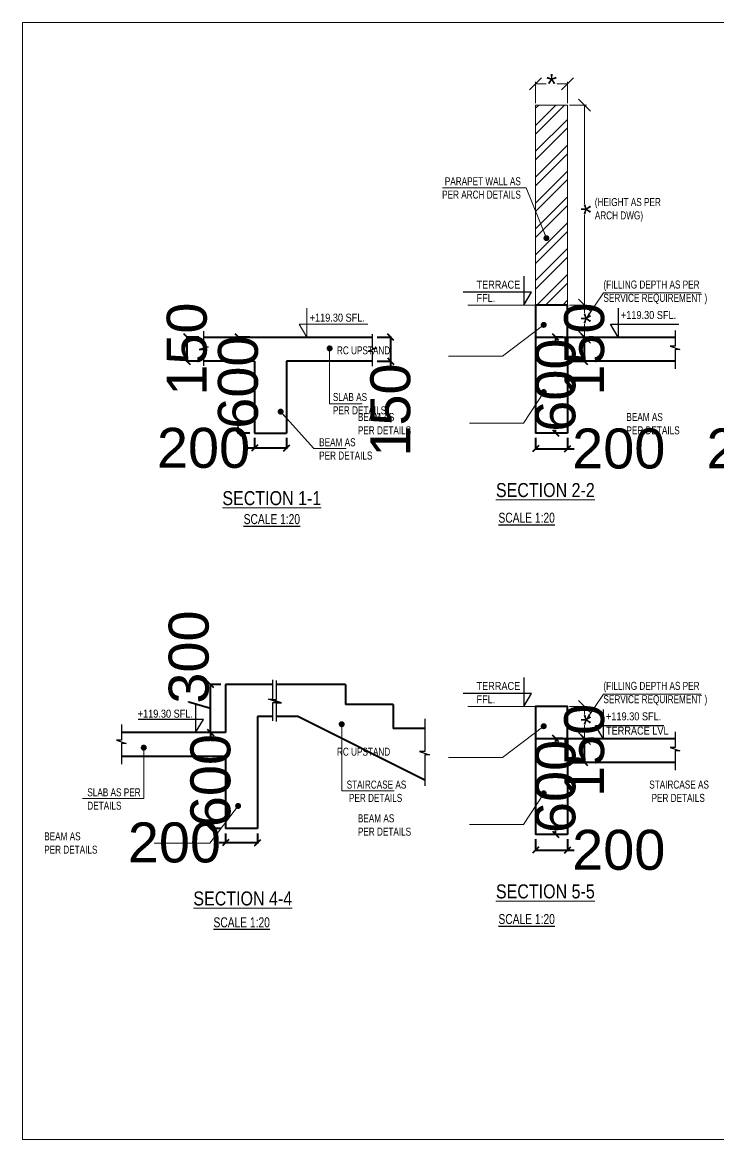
# Model space of a CAD drawing. Header units: millimetres. Extents: x 985 to 38342, y 12 to 70744.
# Drawn here: x 16387 to 20735, y 5997 to 12983 of the extents above; entities that cross this region are included whole.
import ezdxf

# ---------------------------------------------------------------- set-up
doc = ezdxf.new("R2010")
doc.units = ezdxf.units.MM
for name, color, linetype, lineweight in [('A-ANNO-DIMS', 8, 'Continuous', 15), ('Block', 41, 'Continuous', 13), ('S - BEAM', 7, 'Continuous', 13), ('S - COL', 5, 'Continuous', 40), ('S - DIM', 253, 'Continuous', 13), ('S - SEC CUT', 5, 'Continuous', 13), ('S - SEC CUT TXT', 1, 'Continuous', 13), ('STR-Stair', 1, 'Continuous', 13)]:
    doc.layers.add(name, color=color, linetype=linetype, lineweight=lineweight)
for name, color, linetype in [('HAT', 8, 'Continuous'), ('S - HATCH', 8, 'Continuous'), ('S - TXT-1', 6, 'Continuous'), ('TEMP', 8, 'Continuous'), ('TEXT', 7, 'Continuous')]:
    doc.layers.add(name, color=color, linetype=linetype)
doc.styles.add('SD', font='ARIALNB.TTF')
doc.styles.add('SED', font='ARIALN.TTF', dxfattribs={"height": 50})
doc.styles.add('SOBHA', font='arial.ttf')
doc.styles.add('sobha.sed', font='swisscl.ttf')
doc.dimstyles.new('S--20', dxfattribs={"dimscale": 20, "dimtxt": 12.5, "dimasz": 2, "dimexe": 0.25, "dimexo": 1.5, "dimgap": 0.1, "dimtad": 0, "dimdec": 0, "dimrnd": 0.0005, "dimzin": 0, "dimdsep": 46, "dimtxsty": 'SOBHA', "dimblk": 'OBLIQUE', "dimcen": 0.09, "dimclrd": 8, "dimclre": 8, "dimclrt": 4, "dimadec": 0, "dimazin": 0, "dimtfac": 1, "dimtdec": 0, "dimtofl": 0, "dimtmove": 0, "dimatfit": 3, "dimfxl": 0.18, "dimtolj": 1, "dimtzin": 0, "dimlwd": -1, "dimlwe": -1, "dimarcsym": 0})
doc.dimstyles.new('S-25', dxfattribs={"dimscale": 25, "dimtxt": 2.5, "dimasz": 1.5, "dimexe": 0.25, "dimexo": 0.5, "dimgap": 0.1, "dimtad": 0, "dimdec": 0, "dimrnd": 0.0005, "dimzin": 0, "dimdsep": 46, "dimtxsty": 'SOBHA', "dimblk": 'OBLIQUE', "dimcen": 0.09, "dimclrd": 8, "dimclre": 8, "dimclrt": 6, "dimadec": 0, "dimazin": 0, "dimtfac": 1, "dimtdec": 0, "dimtofl": 0, "dimtmove": 0, "dimatfit": 3, "dimfxl": 0.18, "dimtolj": 1, "dimtzin": 0, "dimlwd": -1, "dimlwe": -1, "dimarcsym": 0})
doc.dimstyles.new('S-50', dxfattribs={"dimscale": 50, "dimtxt": 2.5, "dimasz": 1.5, "dimexe": 0.25, "dimexo": 0.25, "dimgap": 0.1, "dimtad": 0, "dimdec": 0, "dimrnd": 0.0005, "dimzin": 0, "dimdsep": 46, "dimtxsty": 'SOBHA', "dimblk": 'OBLIQUE', "dimcen": 0.09, "dimclrd": 8, "dimclre": 8, "dimclrt": 6, "dimadec": 5, "dimazin": 0, "dimtfac": 1, "dimtdec": 0, "dimtofl": 0, "dimtmove": 0, "dimatfit": 3, "dimfxl": 0.18, "dimtolj": 1, "dimtzin": 0, "dimlwd": -1, "dimlwe": -1, "dimarcsym": 0})

# ---------------------------------------------------------------- blocks, each defined once
blk = doc.blocks.new('_Oblique')
at = {"color": 0, "linetype": 'ByBlock', "lineweight": -2}
blk.add_line((-0.5, -0.5), (0.5, 0.5), dxfattribs=at)
blk = doc.blocks.new('*D253')
at = {"layer": 'Defpoints', "color": 0, "transparency": 16777216}
for p in [(19597.1, 10414.9), (19797.1, 10414.9), (19797.1, 10317.1)]:
    blk.add_point(p, dxfattribs=at)
at = {"layer": 'S - COL', "color": 8, "transparency": 16777216}
for p, q in [((19597.1, 10384.9), (19597.1, 10312.1)), ((19797.1, 10384.9), (19797.1, 10312.1)), ((19597.1, 10317.1), (19797.1, 10317.1)), ((19797.1, 10317.1), (19837.1, 10317.1))]:
    blk.add_line(p, q, dxfattribs=at)
at = {"layer": 'S - COL', "color": 8, "transparency": 16777216, "xscale": 40, "yscale": 40, "zscale": 40, "rotation": 180}
blk.add_blockref('_Oblique', (19597.1, 10317.1), dxfattribs=at)
at = {"layer": 'S - COL', "color": 8, "transparency": 16777216, "xscale": 40, "yscale": 40, "zscale": 40}
blk.add_blockref('_Oblique', (19797.1, 10317.1), dxfattribs=at)
at = {"layer": 'S - COL', "color": 4, "transparency": 16777216, "insert": (20117, 10317.1), "char_height": 250, "attachment_point": 5, "style": 'SOBHA'}
blk.add_mtext('\\A1;200', dxfattribs=at)
blk = doc.blocks.new('*D254')
at = {"layer": 'Defpoints', "color": 0, "transparency": 16777216}
for p in [(19797.1, 11014.9), (19722.3, 10414.9), (19797.1, 10414.9)]:
    blk.add_point(p, dxfattribs=at)
at = {"layer": 'S - COL', "color": 8, "transparency": 16777216}
for p, q in [((19767.1, 11014.9), (19717.3, 11014.9)), ((19722.3, 11014.9), (19722.3, 10993.4)), ((19767.1, 10414.9), (19717.3, 10414.9)), ((19722.3, 10414.9), (19722.3, 10436.5))]:
    blk.add_line(p, q, dxfattribs=at)
at = {"layer": 'S - COL', "color": 8, "transparency": 16777216, "xscale": 40, "yscale": 40, "zscale": 40}
for p, rotation in [((19722.3, 11014.9), 90), ((19722.3, 10414.9), 270)]:
    blk.add_blockref('_Oblique', p, dxfattribs=dict(at, rotation=rotation))
at = {"layer": 'S - COL', "color": 4, "transparency": 16777216, "insert": (19722.3, 10714.9), "char_height": 250, "attachment_point": 5, "rotation": 90, "style": 'SOBHA'}
blk.add_mtext('\\A1;600', dxfattribs=at)
blk = doc.blocks.new('*D255')
at = {"layer": 'Defpoints', "color": 0, "transparency": 16777216}
for p in [(19790.8, 11014.9, 1.5), (19902.3, 11014.9), (19790.8, 10864.9, 1.5)]:
    blk.add_point(p, dxfattribs=at)
at = {"layer": 'S - COL', "color": 8, "transparency": 16777216}
for p, q in [((19820.8, 11014.9), (19907.3, 11014.9)), ((19902.3, 10864.9), (19902.3, 11014.9)), ((19820.8, 10864.9), (19907.3, 10864.9))]:
    blk.add_line(p, q, dxfattribs=at)
at = {"layer": 'S - COL', "color": 8, "transparency": 16777216, "xscale": 40, "yscale": 40, "zscale": 40}
for p, rotation in [((19902.3, 11014.9), 90), ((19902.3, 10864.9), 270)]:
    blk.add_blockref('_Oblique', p, dxfattribs=dict(at, rotation=rotation))
at = {"layer": 'S - COL', "color": 4, "transparency": 16777216, "insert": (19902.3, 10939.9), "char_height": 250, "attachment_point": 5, "rotation": 90, "style": 'SOBHA'}
blk.add_mtext('\\A1;150', dxfattribs=at)
blk = doc.blocks.new('*D347')
at = {"layer": 'Defpoints', "color": 0, "linetype": 'ByBlock', "transparency": 16777216}
for p in [(19797.1, 12465.3, 0.4), (19902.3, 12465.3), (19797.1, 11214.9, 0.4)]:
    blk.add_point(p, dxfattribs=at)
at = {"layer": 'S - BEAM', "color": 8, "transparency": 16777216}
for p, q in [((19809.6, 12465.3), (19914.8, 12465.3)), ((19902.3, 12465.3), (19902.3, 11848.3)), ((19902.3, 11214.9), (19902.3, 11781.9)), ((19809.6, 11214.9), (19914.8, 11214.9))]:
    blk.add_line(p, q, dxfattribs=at)
at = {"layer": 'S - BEAM', "color": 8, "linetype": 'ByBlock', "transparency": 16777216, "xscale": 75, "yscale": 75, "zscale": 75}
for p, rotation in [((19902.3, 12465.3), 90), ((19902.3, 11214.9), 270)]:
    blk.add_blockref('_Oblique', p, dxfattribs=dict(at, rotation=rotation))
at = {"layer": 'S - BEAM', "color": 6, "linetype": 'ByBlock', "transparency": 16777216, "insert": (19942.3, 11815.1), "char_height": 125, "attachment_point": 5, "rotation": 90, "style": 'SOBHA'}
blk.add_mtext('\\A1;*', dxfattribs=at)
blk = doc.blocks.new('*D256')
at = {"layer": 'Defpoints', "color": 0, "linetype": 'ByBlock', "transparency": 16777216}
for p in [(19797.1, 11214.9, 0.4), (19797.1, 11014.9, 0.4), (19902.3, 11014.9)]:
    blk.add_point(p, dxfattribs=at)
at = {"layer": 'S - BEAM', "color": 8, "transparency": 16777216}
for p, q in [((19809.6, 11214.9), (19914.8, 11214.9)), ((19902.3, 11214.9), (19902.3, 11164.9)), ((19902.3, 11014.9), (19902.3, 11098.5)), ((19809.6, 11014.9), (19914.8, 11014.9))]:
    blk.add_line(p, q, dxfattribs=at)
at = {"layer": 'S - BEAM', "color": 8, "linetype": 'ByBlock', "transparency": 16777216, "xscale": 75, "yscale": 75, "zscale": 75}
for p, rotation in [((19902.3, 11214.9), 90), ((19902.3, 11014.9), 270)]:
    blk.add_blockref('_Oblique', p, dxfattribs=dict(at, rotation=rotation))
at = {"layer": 'S - BEAM', "color": 6, "linetype": 'ByBlock', "transparency": 16777216, "insert": (19942.3, 11131.7), "char_height": 125, "attachment_point": 5, "rotation": 90, "style": 'SOBHA'}
blk.add_mtext('\\A1;*', dxfattribs=at)
blk = doc.blocks.new('*D257')
at = {"layer": 'Defpoints', "color": 0, "transparency": 16777216}
for p in [(21276.5, 10414.9), (21476.5, 10414.9), (21276.5, 10317.1)]:
    blk.add_point(p, dxfattribs=at)
at = {"layer": 'S - COL', "color": 8, "transparency": 16777216}
for p, q in [((21276.5, 10384.9), (21276.5, 10312.1)), ((21476.5, 10384.9), (21476.5, 10312.1)), ((21276.5, 10317.1), (21236.5, 10317.1)), ((21476.5, 10317.1), (21276.5, 10317.1))]:
    blk.add_line(p, q, dxfattribs=at)
at = {"layer": 'S - COL', "color": 8, "transparency": 16777216, "xscale": 40, "yscale": 40, "zscale": 40, "rotation": 180}
blk.add_blockref('_Oblique', (21276.5, 10317.1), dxfattribs=at)
at = {"layer": 'S - COL', "color": 8, "transparency": 16777216, "xscale": 40, "yscale": 40, "zscale": 40}
blk.add_blockref('_Oblique', (21476.5, 10317.1), dxfattribs=at)
at = {"layer": 'S - COL', "color": 4, "transparency": 16777216, "insert": (20956.6, 10317.1), "char_height": 250, "attachment_point": 5, "style": 'SOBHA'}
blk.add_mtext('\\A1;200', dxfattribs=at)
blk = doc.blocks.new('*D349')
at = {"layer": 'A-ANNO-DIMS', "color": 8, "transparency": 16777216}
for p, q in [((19597.1, 12477.8), (19597.1, 12610.5)), ((19597.1, 12598), (19663.9, 12598)), ((19797.1, 12598), (19730.3, 12598)), ((19797.1, 12477.8), (19797.1, 12610.5))]:
    blk.add_line(p, q, dxfattribs=at)
at = {"layer": 'Defpoints', "color": 0, "linetype": 'ByBlock', "transparency": 16777216}
for p in [(19797.1, 12598), (19597.1, 12465.3, 0.6), (19797.1, 12465.3, 0.6)]:
    blk.add_point(p, dxfattribs=at)
at = {"layer": 'A-ANNO-DIMS', "color": 8, "linetype": 'ByBlock', "transparency": 16777216, "xscale": 75, "yscale": 75, "zscale": 75, "rotation": 180}
blk.add_blockref('_Oblique', (19597.1, 12598), dxfattribs=at)
at = {"layer": 'A-ANNO-DIMS', "color": 8, "linetype": 'ByBlock', "transparency": 16777216, "xscale": 75, "yscale": 75, "zscale": 75}
blk.add_blockref('_Oblique', (19797.1, 12598), dxfattribs=at)
at = {"layer": 'A-ANNO-DIMS', "color": 6, "linetype": 'ByBlock', "transparency": 16777216, "insert": (19697.1, 12598), "char_height": 125, "attachment_point": 5, "style": 'SOBHA'}
blk.add_mtext('\\A1;*', dxfattribs=at)
blk = doc.blocks.new('*D203')
at = {"layer": 'Defpoints', "color": 0, "transparency": 16777216}
for p in [(17737.1, 11014.9), (17839.9, 11014.9), (17839.9, 10414.9)]:
    blk.add_point(p, dxfattribs=at)
at = {"layer": 'S - COL', "color": 8, "transparency": 16777216}
for p, q in [((17809.9, 11014.9), (17732.1, 11014.9)), ((17737.1, 11014.9), (17737.1, 11012.2)), ((17809.9, 10414.9), (17732.1, 10414.9)), ((17737.1, 10414.9), (17737.1, 10455.3))]:
    blk.add_line(p, q, dxfattribs=at)
at = {"layer": 'S - COL', "color": 8, "transparency": 16777216, "xscale": 40, "yscale": 40, "zscale": 40}
for p, rotation in [((17737.1, 11014.9), 90), ((17737.1, 10414.9), 270)]:
    blk.add_blockref('_Oblique', p, dxfattribs=dict(at, rotation=rotation))
at = {"layer": 'S - COL', "color": 4, "transparency": 16777216, "insert": (17737.1, 10733.7), "char_height": 250, "attachment_point": 5, "rotation": 90, "style": 'SOBHA'}
blk.add_mtext('\\A1;600', dxfattribs=at)
blk = doc.blocks.new('*D204')
at = {"layer": 'Defpoints', "color": 0, "transparency": 16777216}
for p in [(17839.9, 10414.9), (18039.9, 10414.9), (17839.9, 10321.2)]:
    blk.add_point(p, dxfattribs=at)
at = {"layer": 'S - COL', "color": 8, "transparency": 16777216}
for p, q in [((17839.9, 10384.9), (17839.9, 10316.2)), ((18039.9, 10384.9), (18039.9, 10316.2)), ((17839.9, 10321.2), (17799.9, 10321.2)), ((18039.9, 10321.2), (17839.9, 10321.2))]:
    blk.add_line(p, q, dxfattribs=at)
at = {"layer": 'S - COL', "color": 8, "transparency": 16777216, "xscale": 40, "yscale": 40, "zscale": 40, "rotation": 180}
blk.add_blockref('_Oblique', (17839.9, 10321.2), dxfattribs=at)
at = {"layer": 'S - COL', "color": 8, "transparency": 16777216, "xscale": 40, "yscale": 40, "zscale": 40}
blk.add_blockref('_Oblique', (18039.9, 10321.2), dxfattribs=at)
at = {"layer": 'S - COL', "color": 4, "transparency": 16777216, "insert": (17520.1, 10321.2), "char_height": 250, "attachment_point": 5, "style": 'SOBHA'}
blk.add_mtext('\\A1;200', dxfattribs=at)
blk = doc.blocks.new('*D205')
at = {"layer": 'Defpoints', "color": 0, "transparency": 16777216}
for p in [(18575.6, 11014.9), (18575.6, 10864.9), (18689.9, 10864.9)]:
    blk.add_point(p, dxfattribs=at)
at = {"layer": 'S - COL', "color": 8, "transparency": 16777216}
for p, q in [((18605.6, 11014.9), (18694.9, 11014.9)), ((18689.9, 11014.9), (18689.9, 10864.9)), ((18605.6, 10864.9), (18694.9, 10864.9)), ((18689.9, 10864.9), (18689.9, 10824.9))]:
    blk.add_line(p, q, dxfattribs=at)
at = {"layer": 'S - COL', "color": 8, "transparency": 16777216, "xscale": 40, "yscale": 40, "zscale": 40}
for p, rotation in [((18689.9, 11014.9), 90), ((18689.9, 10864.9), 270)]:
    blk.add_blockref('_Oblique', p, dxfattribs=dict(at, rotation=rotation))
at = {"layer": 'S - COL', "color": 4, "transparency": 16777216, "insert": (18689.9, 10558.9), "char_height": 250, "attachment_point": 5, "rotation": 90, "style": 'SOBHA'}
blk.add_mtext('\\A1;150', dxfattribs=at)
blk = doc.blocks.new('*D206')
at = {"layer": 'Defpoints', "color": 0, "transparency": 16777216}
for p in [(17416.8, 11014.9), (17519.9, 11014.9, 0.4), (17519.9, 10864.9, 0.4)]:
    blk.add_point(p, dxfattribs=at)
at = {"layer": 'S - COL', "color": 8, "transparency": 16777216}
for p, q in [((17489.9, 11014.9), (17411.8, 11014.9)), ((17416.8, 10864.9), (17416.8, 11014.9)), ((17489.9, 10864.9), (17411.8, 10864.9))]:
    blk.add_line(p, q, dxfattribs=at)
at = {"layer": 'S - COL', "color": 8, "transparency": 16777216, "xscale": 40, "yscale": 40, "zscale": 40}
for p, rotation in [((17416.8, 11014.9), 90), ((17416.8, 10864.9), 270)]:
    blk.add_blockref('_Oblique', p, dxfattribs=dict(at, rotation=rotation))
at = {"layer": 'S - COL', "color": 4, "transparency": 16777216, "insert": (17416.8, 10939.9), "char_height": 250, "attachment_point": 5, "rotation": 90, "style": 'SOBHA'}
blk.add_mtext('\\A1;150', dxfattribs=at)
blk = doc.blocks.new('*D207')
at = {"layer": 'Defpoints', "color": 0, "transparency": 16777216}
for p in [(17658.1, 7942.5), (17858.1, 7942.5), (17658.1, 7854)]:
    blk.add_point(p, dxfattribs=at)
at = {"layer": 'S - COL', "color": 8, "transparency": 16777216}
for p, q in [((17658.1, 7912.5), (17658.1, 7849)), ((17858.1, 7912.5), (17858.1, 7849)), ((17658.1, 7854), (17618.1, 7854)), ((17858.1, 7854), (17658.1, 7854))]:
    blk.add_line(p, q, dxfattribs=at)
at = {"layer": 'S - COL', "color": 8, "transparency": 16777216, "xscale": 40, "yscale": 40, "zscale": 40, "rotation": 180}
blk.add_blockref('_Oblique', (17658.1, 7854), dxfattribs=at)
at = {"layer": 'S - COL', "color": 8, "transparency": 16777216, "xscale": 40, "yscale": 40, "zscale": 40}
blk.add_blockref('_Oblique', (17858.1, 7854), dxfattribs=at)
at = {"layer": 'S - COL', "color": 4, "transparency": 16777216, "insert": (17338.2, 7854), "char_height": 250, "attachment_point": 5, "style": 'SOBHA'}
blk.add_mtext('\\A1;200', dxfattribs=at)
blk = doc.blocks.new('*D283')
at = {"layer": 'Defpoints', "color": 0, "transparency": 16777216}
for p in [(17564.6, 8542.5), (17658.1, 8542.5, 0.4), (17658.1, 7942.5, 0.4)]:
    blk.add_point(p, dxfattribs=at)
at = {"layer": 'S - COL', "color": 8, "transparency": 16777216}
for p, q in [((17628.1, 8542.5), (17559.6, 8542.5)), ((17564.6, 8542.5), (17564.6, 8520.9)), ((17564.6, 7942.5), (17564.6, 7964)), ((17628.1, 7942.5), (17559.6, 7942.5))]:
    blk.add_line(p, q, dxfattribs=at)
at = {"layer": 'S - COL', "color": 8, "transparency": 16777216, "xscale": 40, "yscale": 40, "zscale": 40}
for p, rotation in [((17564.6, 8542.5), 90), ((17564.6, 7942.5), 270)]:
    blk.add_blockref('_Oblique', p, dxfattribs=dict(at, rotation=rotation))
at = {"layer": 'S - COL', "color": 4, "transparency": 16777216, "insert": (17564.6, 8242.5), "char_height": 250, "attachment_point": 5, "rotation": 90, "style": 'SOBHA'}
blk.add_mtext('\\A1;600', dxfattribs=at)
blk = doc.blocks.new('*D284')
at = {"layer": 'Defpoints', "color": 0, "linetype": 'ByBlock', "transparency": 16777216}
for p in [(17564.6, 8842.5), (17658.1, 8842.5, 0.6), (17658.1, 8542.5, 0.6)]:
    blk.add_point(p, dxfattribs=at)
at = {"layer": 'S - COL', "color": 8, "transparency": 16777216}
for p, q in [((17628.1, 8842.5), (17559.6, 8842.5)), ((17564.6, 8542.5), (17564.6, 8842.5)), ((17428.8, 8733.2), (17428.8, 8737.2)), ((17564.6, 8692.5), (17428.8, 8733.2)), ((17628.1, 8542.5), (17559.6, 8542.5))]:
    blk.add_line(p, q, dxfattribs=at)
at = {"layer": 'S - COL', "color": 8, "linetype": 'ByBlock', "transparency": 16777216, "xscale": 40, "yscale": 40, "zscale": 40}
for p, rotation in [((17564.6, 8842.5), 90), ((17564.6, 8542.5), 270)]:
    blk.add_blockref('_Oblique', p, dxfattribs=dict(at, rotation=rotation))
at = {"layer": 'S - COL', "color": 4, "linetype": 'ByBlock', "transparency": 16777216, "insert": (17428.8, 9014.8), "char_height": 250, "attachment_point": 5, "rotation": 90, "style": 'SOBHA'}
blk.add_mtext('\\A1;300', dxfattribs=at)
blk = doc.blocks.new('*D208')
at = {"layer": 'Defpoints', "color": 0, "transparency": 16777216}
for p in [(19597.1, 7905.7), (19797.1, 7905.7), (19797.1, 7807.9)]:
    blk.add_point(p, dxfattribs=at)
at = {"layer": 'S - COL', "color": 8, "transparency": 16777216}
for p, q in [((19597.1, 7875.7), (19597.1, 7802.9)), ((19797.1, 7875.7), (19797.1, 7802.9)), ((19597.1, 7807.9), (19797.1, 7807.9)), ((19797.1, 7807.9), (19837.1, 7807.9))]:
    blk.add_line(p, q, dxfattribs=at)
at = {"layer": 'S - COL', "color": 8, "transparency": 16777216, "xscale": 40, "yscale": 40, "zscale": 40, "rotation": 180}
blk.add_blockref('_Oblique', (19597.1, 7807.9), dxfattribs=at)
at = {"layer": 'S - COL', "color": 8, "transparency": 16777216, "xscale": 40, "yscale": 40, "zscale": 40}
blk.add_blockref('_Oblique', (19797.1, 7807.9), dxfattribs=at)
at = {"layer": 'S - COL', "color": 4, "transparency": 16777216, "insert": (20117, 7807.9), "char_height": 250, "attachment_point": 5, "style": 'SOBHA'}
blk.add_mtext('\\A1;200', dxfattribs=at)
blk = doc.blocks.new('*D209')
at = {"layer": 'Defpoints', "color": 0, "transparency": 16777216}
for p in [(19797.1, 8505.7), (19722.3, 7905.7), (19797.1, 7905.7)]:
    blk.add_point(p, dxfattribs=at)
at = {"layer": 'S - COL', "color": 8, "transparency": 16777216}
for p, q in [((19767.1, 8505.7), (19717.3, 8505.7)), ((19722.3, 8505.7), (19722.3, 8484.1)), ((19767.1, 7905.7), (19717.3, 7905.7)), ((19722.3, 7905.7), (19722.3, 7927.2))]:
    blk.add_line(p, q, dxfattribs=at)
at = {"layer": 'S - COL', "color": 8, "transparency": 16777216, "xscale": 40, "yscale": 40, "zscale": 40}
for p, rotation in [((19722.3, 8505.7), 90), ((19722.3, 7905.7), 270)]:
    blk.add_blockref('_Oblique', p, dxfattribs=dict(at, rotation=rotation))
at = {"layer": 'S - COL', "color": 4, "transparency": 16777216, "insert": (19722.3, 8205.7), "char_height": 250, "attachment_point": 5, "rotation": 90, "style": 'SOBHA'}
blk.add_mtext('\\A1;600', dxfattribs=at)
blk = doc.blocks.new('*D210')
at = {"layer": 'Defpoints', "color": 0, "transparency": 16777216}
for p in [(19790.8, 8505.7, 1.5), (19902.3, 8505.7), (19790.8, 8355.7, 1.5)]:
    blk.add_point(p, dxfattribs=at)
at = {"layer": 'S - COL', "color": 8, "transparency": 16777216}
for p, q in [((19820.8, 8505.7), (19907.3, 8505.7)), ((19902.3, 8355.7), (19902.3, 8505.7)), ((19820.8, 8355.7), (19907.3, 8355.7))]:
    blk.add_line(p, q, dxfattribs=at)
at = {"layer": 'S - COL', "color": 8, "transparency": 16777216, "xscale": 40, "yscale": 40, "zscale": 40}
for p, rotation in [((19902.3, 8505.7), 90), ((19902.3, 8355.7), 270)]:
    blk.add_blockref('_Oblique', p, dxfattribs=dict(at, rotation=rotation))
at = {"layer": 'S - COL', "color": 4, "transparency": 16777216, "insert": (19902.3, 8430.7), "char_height": 250, "attachment_point": 5, "rotation": 90, "style": 'SOBHA'}
blk.add_mtext('\\A1;150', dxfattribs=at)
blk = doc.blocks.new('*D211')
at = {"layer": 'Defpoints', "color": 0, "linetype": 'ByBlock', "transparency": 16777216}
for p in [(19797.1, 8705.7, 0.4), (19797.1, 8505.7, 0.4), (19902.3, 8505.7)]:
    blk.add_point(p, dxfattribs=at)
at = {"layer": 'S - BEAM', "color": 8, "transparency": 16777216}
for p, q in [((19809.6, 8705.7), (19914.8, 8705.7)), ((19902.3, 8705.7), (19902.3, 8655.7)), ((19902.3, 8505.7), (19902.3, 8589.3)), ((19809.6, 8505.7), (19914.8, 8505.7))]:
    blk.add_line(p, q, dxfattribs=at)
at = {"layer": 'S - BEAM', "color": 8, "linetype": 'ByBlock', "transparency": 16777216, "xscale": 75, "yscale": 75, "zscale": 75}
for p, rotation in [((19902.3, 8705.7), 90), ((19902.3, 8505.7), 270)]:
    blk.add_blockref('_Oblique', p, dxfattribs=dict(at, rotation=rotation))
at = {"layer": 'S - BEAM', "color": 6, "linetype": 'ByBlock', "transparency": 16777216, "insert": (19942.3, 8622.5), "char_height": 125, "attachment_point": 5, "rotation": 90, "style": 'SOBHA'}
blk.add_mtext('\\A1;*', dxfattribs=at)

msp = doc.modelspace()

# ---------------------------------------------------------------- hatches: boundary and pattern name
at = {"layer": 'Block', "linetype": 'ByBlock'}
h = msp.add_hatch(dxfattribs=at)
h.set_pattern_fill('ANSI32', color=8, scale=12)
h.set_pattern_definition([(45, (-327947.73, 2231871.73), (-80.822305, 80.822305), []), (45, (-327893.85, 2231871.73), (-80.822305, 80.822305), [])])
h.paths.add_polyline_path([(19597.1, 12465.3), (19797.1, 12465.3), (19797.1, 11214.9), (19597.1, 11214.9)])

# ---------------------------------------------------------------- linework, layer by layer
at = {"layer": 'Block', "color": 1, "elevation": 0.6}
msp.add_lwpolyline([(19597.1, 11214.9), (19797.1, 11214.9), (19797.1, 12465.3), (19597.1, 12465.3)], close=True, dxfattribs=at)
at = {"layer": 'HAT'}
for p, q in [((20469.8, 11055.7, 0.2), (20469.8, 10958.1, 0.2)), ((20469.8, 10958.1, 0.2), (20437.9, 10958.1, 0.2)), ((20437.9, 10958.1, 0.2), (20498.5, 10937.4, 0.2)), ((20469.8, 10937.4, 0.2), (20469.9, 10816.9, 0.2)), ((20498.5, 10937.4, 0.2), (20469.8, 10937.4, 0.2)), ((17008, 8593.5, 0.6), (17008, 8495.9, 0.6)), ((18903.6, 8629.2, 0.6), (18903.6, 8424.6, 0.6)), ((20469.8, 8546.4, 0.4), (20469.8, 8448.8, 0.4)), ((17008, 8495.9, 0.6), (16976.1, 8495.9, 0.6)), ((16976.1, 8495.9, 0.6), (17036.7, 8475.2, 0.6)), ((17008, 8475.2, 0.6), (17008.1, 8344.3, 0.6)), ((17036.7, 8475.2, 0.6), (17008, 8475.2, 0.6)), ((18903.6, 8424.6, 0.6), (18871.7, 8424.6, 0.6)), ((18871.7, 8424.6, 0.6), (18932.3, 8403.9, 0.6)), ((18932.3, 8403.9, 0.6), (18903.6, 8403.9, 0.6)), ((18903.6, 8403.9, 0.6), (18903.6, 8210, 0.6)), ((20469.8, 8448.8, 0.4), (20437.9, 8448.8, 0.4)), ((20437.9, 8448.8, 0.4), (20498.5, 8428.1, 0.4)), ((20469.8, 8428.1, 0.4), (20469.9, 8307.7, 0.4)), ((20498.5, 8428.1, 0.4), (20469.8, 8428.1, 0.4))]:
    msp.add_line(p, q, dxfattribs=at)
at = {"layer": 'HAT', "elevation": 0.6}
for points in [[(17954.1, 8615.5), (17954.1, 8731.1), (17986, 8731.1), (17925.5, 8751.8), (17954.1, 8751.8), (17954.1, 8872)], [(17976.3, 8612.6), (17976.3, 8728.2), (18008.1, 8728.2), (17947.6, 8748.9), (17976.3, 8748.9), (17976.2, 8869.1)]]:
    msp.add_lwpolyline(points, dxfattribs=at)
at = {"layer": 'S - BEAM', "color": 8, "linetype": 'ByBlock'}
for points, elevation in [([(19597.1, 11214.9), (19172.3, 11214.9)], 0.6), ([(19597.1, 8705.7), (19172.3, 8705.7)], 0.8)]:
    msp.add_lwpolyline(points, dxfattribs=dict(at, elevation=elevation))
at = {"layer": 'S - COL', "linetype": 'ByBlock'}
for p, q in [((17519.9, 11014.9, 0.7), (18575.6, 11014.9, 0.7)), ((19597.1, 11014.9, 0.7), (20469.8, 11014.9, 0.2)), ((17839.9, 10414.9, 0.7), (18039.9, 10414.9, 0.7)), ((19797.1, 10414.9, 0.6), (19597.1, 10414.9, 0.6)), ((19597.1, 8505.7, 0.9), (20469.8, 8505.7, 0.4)), ((19797.1, 7905.7, 0.8), (19597.1, 7905.7, 0.8))]:
    msp.add_line(p, q, dxfattribs=at)
at = {"layer": 'S - COL'}
for p, q in [((19597.1, 11014.9, 0.6), (19597.1, 10414.9, 0.6)), ((17839.9, 10864.9, 0.7), (17519.9, 10864.9, 0.7)), ((17839.9, 10864.9, 0.7), (17839.9, 10414.9, 0.7)), ((18039.9, 10864.9, 0.7), (18039.9, 10414.9, 0.7)), ((18575.6, 10864.9, 0.7), (18039.9, 10864.9, 0.7)), ((20469.8, 10864.9, 0.2), (19797.1, 10864.9, 0.6)), ((19797.1, 10864.9, 0.6), (19797.1, 10414.9, 0.6)), ((17658.1, 8842.5, 0.6), (17658.1, 8542.5, 0.6)), ((17858.1, 8842.5, 0.6), (17658.1, 8842.5, 0.6)), ((17954.1, 8842.5, 0.6), (17858.1, 8842.5, 0.6)), ((18407.1, 8842.5, 0.6), (17976.2, 8842.5, 0.6)), ((18407.1, 8842.5, 0.6), (18407.1, 8717.5, 0.6)), ((18707.1, 8717.5, 0.6), (18407.1, 8717.5, 0.6)), ((18707.1, 8717.5, 0.6), (18707.1, 8567.5, 0.6)), ((17858.1, 8642.5, 0.6), (17858.1, 7942.5, 0.6)), ((17954.1, 8642.5, 0.6), (17858.1, 8642.5, 0.6)), ((18109.9, 8642.5, 0.6), (17976.3, 8642.5, 0.6)), ((18903.6, 8245.6, 0.6), (18109.9, 8642.5, 0.6)), ((17658.1, 8542.5, 0.6), (17008, 8542.5, 0.6)), ((18902.8, 8567.5, 0.6), (18707.1, 8567.5, 0.6)), ((19597.1, 8505.7, 0.8), (19597.1, 7905.7, 0.8)), ((17658.1, 8392.5, 0.6), (17008.1, 8392.5, 0.6)), ((17658.1, 8392.5, 0.6), (17658.1, 7942.5, 0.6)), ((20469.8, 8355.7, 0.4), (19797.1, 8355.7, 0.8)), ((19797.1, 8355.7, 0.8), (19797.1, 7905.7, 0.8)), ((17858.1, 7942.5, 0.6), (17658.1, 7942.5, 0.6))]:
    msp.add_line(p, q, dxfattribs=at)
for points, elevation in [([(19797.1, 11014.9), (19797.1, 11214.9), (19597.1, 11214.9), (19597.1, 11014.9)], 0.6), ([(19797.1, 8505.7), (19797.1, 8705.7), (19597.1, 8705.7), (19597.1, 8505.7)], 0.8)]:
    msp.add_lwpolyline(points, dxfattribs=dict(at, elevation=elevation))
at = {"layer": 'S - HATCH'}
for p, q in [((17519.9, 11053.4, 0.7), (17519.9, 10955.4, 0.7)), ((18575.6, 11033.4, 0.7), (18575.6, 10945.4, 0.7)), ((17548.9, 10955.4, 0.7), (17493.7, 10938.1, 0.7)), ((17493.7, 10938.1, 0.7), (17519.9, 10938.1, 0.7)), ((17519.9, 10955.4, 0.7), (17548.9, 10955.4, 0.7)), ((17519.9, 10938.1, 0.7), (17519.9, 10835.6, 0.7)), ((18604.6, 10945.4, 0.7), (18549.4, 10928.1, 0.7)), ((18549.4, 10928.1, 0.7), (18575.6, 10928.1, 0.7)), ((18575.6, 10945.4, 0.7), (18604.6, 10945.4, 0.7)), ((18575.6, 10928.1, 0.7), (18575.6, 10833.8, 0.7))]:
    msp.add_line(p, q, dxfattribs=at)
at = {"layer": 'S - SEC CUT', "color": 9, "elevation": 0.3}
msp.add_lwpolyline([(18167.1, 11196.2), (18167.1, 11014.9), (18118.1, 11096.1), (18547.1, 11096.1)], dxfattribs=at)
at = {"layer": 'STR-Stair', "linetype": 'ByBlock', "elevation": 0.2}
msp.add_lwpolyline([(16387, 12983.3), (25717.7, 12983.3), (25717.7, 5997.3), (16387, 5997.3)], close=True, dxfattribs=at)
at = {"layer": 'TEMP'}
for points, elevation in [([(19522.3, 11396.2), (19522.3, 11214.9), (19571.3, 11296.1), (19144.2, 11296.1)], 0.6), ([(20113.5, 11196.2), (20113.5, 11014.9), (20064.4, 11096.1), (20491.6, 11096.1)], 0.5), ([(19522.3, 8886.9), (19522.3, 8705.7), (19571.3, 8786.9), (19144.2, 8786.9)], 0.8), ([(17470.9, 8723.7), (17470.9, 8542.5), (17520, 8623.6), (17110.9, 8623.6)], 0.6)]:
    msp.add_lwpolyline(points, dxfattribs=dict(at, elevation=elevation))
at = {"layer": 'TEMP', "color": 7, "elevation": 0.6}
msp.add_lwpolyline([(20020.4, 8686.9), (20020.4, 8505.7), (19971.4, 8586.9), (20398.5, 8586.9)], dxfattribs=at)

# ---------------------------------------------------------------- texts
at = {"layer": 'S - SEC CUT', "color": 4, "char_height": 50, "width": 408.126, "style": 'SED'}
for s, insert, attachment_point in [('\\pxql;TERRACE \\PFFL.', (19635.4, 11368.3, 0.6), 3), ('+119.30 SFL.', (20130.3, 11178.3, 0.5), 1), ('+119.30 SFL.', (18183.9, 11162, 0.3), 1), ('\\pxql;TERRACE \\PFFL.', (19635.4, 8859.1, 0.8), 3), ('+119.30 SFL.', (17454.1, 8685.9, 0.6), 3), ('+119.30 SFL.', (20037.2, 8669.1, 0.6), 1), ('TERRACE LVL', (20037.2, 8579.7, 0.6), 1)]:
    msp.add_mtext(s, dxfattribs=dict(at, insert=insert, attachment_point=attachment_point))
at = {"layer": 'S - SEC CUT TXT', "color": 1, "linetype": 'ByBlock', "char_height": 87.5, "style": 'SD'}
for s, insert, width, attachment_point, rotation in [('{\\fArial Narrow|b0|i0|c0|p34;\\LSECTION 2-2}', (19348.7, 10102.7, 1.1), 634.936, 1, 0.01072), ('{\\fArial Narrow|b0|i0|c0|p34;\\LSECTION 1-1}', (17638.2, 10052, 0.7), 801.416, 1, 0.01072), ('{\\fArial Narrow|b0|i0|c0|p34;\\LSECTION 4-4}', (18074.6, 7549.2, 0.6), 687.749, 3, 359.98928), ('{\\fArial Narrow|b0|i0|c0|p34;\\LSECTION 5-5}', (19348.7, 7593.4, 1.3), 634.936, 1, 0.01072)]:
    msp.add_mtext(s, dxfattribs=dict(at, insert=insert, width=width, attachment_point=attachment_point, rotation=rotation))
at = {"layer": 'S - TXT-1', "char_height": 50, "style": 'sobha.sed'}
for s, insert, width, attachment_point in [('PARAPET WALL AS \\PPER ARCH DETAILS', (19504.8, 12014.6, 0.6), 487.442, 3), ('\\pxql;(HEIGHT AS PER ARCH DWG)', (20454.8, 11884.6, 0.6), 487.442, 3), ('\\pxql;(FILLING DEPTH AS PER SERVICE REQUIREMENT )', (20684.8, 11369, 1), 663.745, 3), ('\\pxqj;RC UPSTAND', (19356.4, 10906.7, 0.6), 1001.801, 9), ('\\pxqj;SLAB AS\\PPER DETAILS', (18329.4, 10531.7, 0.7), 971.801, 7), ('\\pxqj;BEAM AS\\PPER DETAILS', (19487.1, 10406.7, 0.6), 1001.801, 9), ('\\pxqj;BEAM AS\\PPER DETAILS', (21166.5, 10406.7, 0.6), 1001.801, 9), ('\\pxqj;BEAM AS\\PPER DETAILS', (18243.2, 10248.8, 0.7), 1001.801, 7), ('\\pxql;(FILLING DEPTH AS PER SERVICE REQUIREMENT )', (20684.8, 8859.7, 1.2), 663.745, 3), ('\\pxqj;RC UPSTAND', (19356.4, 8397.4, 0.8), 1001.801, 9), ('\\pxql; SLAB AS PER\\P DETAILS', (17202.9, 8059.9, 0.6), 423.746, 9), ('\\pxqj;STAIRCASE AS\\P PER DETAILS', (18415.3, 8108.3, 0.6), 1001.801, 7), ('\\pxqj;STAIRCASE AS\\P PER DETAILS', (21309.5, 8108.3, 0.6), 1001.801, 9), ('\\pxqj;BEAM AS\\PPER DETAILS', (19487.1, 7897.4, 0.8), 1001.801, 9), ('\\pxqj;BEAM AS\\PPER DETAILS', (17525.4, 7784.8, 0.6), 1001.801, 9)]:
    msp.add_mtext(s, dxfattribs=dict(at, insert=insert, width=width, attachment_point=attachment_point))
at = {"layer": 'TEXT', "char_height": 62.5, "style": 'sobha.sed'}
for insert, width, attachment_point in [((19576.6, 9845.3, 0.7), 1805.445, 9), ((19803.6, 9853.9, 1.1), 438.944, 9), ((19803.6, 7344.7, 1.3), 438.944, 9), ((17582.5, 7324, 0.6), 426.315, 7)]:
    msp.add_mtext('\\pxql;{\\LSCALE 1:20}', dxfattribs=dict(at, insert=insert, width=width, attachment_point=attachment_point))

# ---------------------------------------------------------------- dimensions: what is measured, and where the dimension line sits
at = {"layer": 'A-ANNO-DIMS', "linetype": 'ByBlock'}
dim = msp.add_linear_dim(base=(19797.1, 12598), p1=(19597.1, 12465.3, 0.6), p2=(19797.1, 12465.3, 0.6), text='*', dimstyle='S-50', dxfattribs=at)
dim.commit()
dim.dimension.update_dxf_attribs({"geometry": '*D349', "text_midpoint": (19697.1, 12598)})
at = {"layer": 'S - BEAM', "color": 7, "linetype": 'ByBlock'}
for base, p1, p2, angle, picture, middle in [((19902.3, 12465.3, 0.2), (19797.1, 11214.9, 0.6), (19797.1, 12465.3, 0.6), 90, '*D347', (19942.3, 11815.1, 0.2)), ((19902.3, 11014.9, 0.2), (19797.1, 11214.9, 0.6), (19797.1, 11014.9, 0.6), 270, '*D256', (19942.3, 11131.7, 0.2)), ((19902.3, 8505.7, 0.4), (19797.1, 8705.7, 0.8), (19797.1, 8505.7, 0.8), 270, '*D211', (19942.3, 8622.5, 0.4))]:
    dim = msp.add_linear_dim(base=base, p1=p1, p2=p2, angle=angle, text='*', dimstyle='S-50', override={"dimtmove": 2}, dxfattribs=at)
    dim.commit()
    dim.dimension.update_dxf_attribs({"geometry": picture, "text_midpoint": middle, "dimtype": 160})
at = {"layer": 'S - COL'}
for base, p1, p2, picture, middle in [((17416.8, 11014.9, 0.3), (17519.9, 10864.9, 0.7), (17519.9, 11014.9, 0.7), '*D206', (17416.8, 10939.9, 0.3)), ((19902.3, 11014.9, -1), (19790.8, 10864.9, 0.6), (19790.8, 11014.9, 0.6), '*D255', (19902.3, 10939.9, -1)), ((17737.1, 11014.9, 0.7), (17839.9, 10414.9, 0.7), (17839.9, 11014.9, 0.7), '*D203', (17737.1, 10733.7, 0.7)), ((19902.3, 8505.7, -0.8), (19790.8, 8355.7, 0.8), (19790.8, 8505.7, 0.8), '*D210', (19902.3, 8430.7, -0.8))]:
    dim = msp.add_linear_dim(base=base, p1=p1, p2=p2, angle=90, dimstyle='S--20', dxfattribs=at)
    dim.commit()
    dim.dimension.update_dxf_attribs({"geometry": picture, "text_midpoint": middle, "dimtype": 160})
for base, p1, p2, angle, picture, middle in [((18689.9, 10864.9, 0.7), (18575.6, 11014.9, 0.7), (18575.6, 10864.9, 0.7), 90, '*D205', (18689.9, 10558.9, 0.7)), ((19722.3, 10414.9, 0.6), (19797.1, 11014.9, 0.6), (19797.1, 10414.9, 0.6), 90, '*D254', (19722.3, 10714.9, 0.6)), ((17839.9, 10321.2, 0.7), (18039.9, 10414.9, 0.7), (17839.9, 10414.9, 0.7), 180, '*D204', (17520.1, 10321.2, 0.7)), ((21276.5, 10317.1, 0.6), (21476.5, 10414.9, 0.6), (21276.5, 10414.9, 0.6), 180, '*D257', (20956.6, 10317.1, 0.6)), ((17564.6, 8542.5, 0.2), (17658.1, 7942.5, 0.6), (17658.1, 8542.5, 0.6), 90, '*D283', (17564.6, 8242.5, 0.2)), ((19722.3, 7905.7, 0.8), (19797.1, 8505.7, 0.8), (19797.1, 7905.7, 0.8), 90, '*D209', (19722.3, 8205.7, 0.8)), ((17658.1, 7854, 0.6), (17858.1, 7942.5, 0.6), (17658.1, 7942.5, 0.6), 180, '*D207', (17338.2, 7854, 0.6))]:
    dim = msp.add_linear_dim(base=base, p1=p1, p2=p2, angle=angle, dimstyle='S--20', dxfattribs=at)
    dim.commit()
    dim.dimension.update_dxf_attribs({"geometry": picture, "text_midpoint": middle})
for base, p1, p2, picture, middle in [((19797.1, 10317.1, 0.6), (19597.1, 10414.9, 0.6), (19797.1, 10414.9, 0.6), '*D253', (20117, 10317.1, 0.6)), ((19797.1, 7807.9, 0.8), (19597.1, 7905.7, 0.8), (19797.1, 7905.7, 0.8), '*D208', (20117, 7807.9, 0.8))]:
    dim = msp.add_linear_dim(base=base, p1=p1, p2=p2, dimstyle='S--20', dxfattribs=at)
    dim.commit()
    dim.dimension.update_dxf_attribs({"geometry": picture, "text_midpoint": middle})
at = {"layer": 'S - COL', "linetype": 'ByBlock'}
dim = msp.add_linear_dim(base=(17564.6, 8842.5), p1=(17658.1, 8542.5, 0.6), p2=(17658.1, 8842.5, 0.6), angle=90, dimstyle='S--20', override={"dimtmove": 1}, dxfattribs=at)
dim.commit()
dim.dimension.update_dxf_attribs({"geometry": '*D284', "text_midpoint": (17428.8, 8739.2)})

# ---------------------------------------------------------------- leaders
at = {"layer": 'S - BEAM', "color": 7, "linetype": 'ByBlock'}
for points in [[(19912.3, 11131.7), (20022.3, 11291.7), (20632.3, 11291.7)], [(19912.3, 8622.5, 0.2), (20022.3, 8782.5, 0.2), (20632.3, 8782.5, 0.2)]]:
    msp.add_leader(points, dimstyle='S--20', override={"dimgap": 0.1, "dimtad": 0}, dxfattribs=at)
at = {"layer": 'S - DIM'}
for points in [[(19664.6, 11633.8, 0.6), (19538.4, 11947.8, 0.6), (19015, 11947.8, 0.6)], [(19647.6, 11091.8, 0.2), (19390.1, 10896.7, 0.2), (19052.3, 10896.7, 0.2)], [(18308.7, 10944.7, 0.7), (18308.7, 10597.6, 0.7), (18512.1, 10597.6, 0.7)], [(19647.6, 10671.8, 0.2), (19520.7, 10476.7, 0.2), (19182.9, 10476.7, 0.2)], [(18002.4, 10549.1, 0.7), (18209.5, 10318, 0.7), (18412.9, 10318, 0.7)], [(18384.3, 8594.7, 0.6), (18384.3, 8178.3, 0.6), (18712, 8178.3, 0.6)], [(19647.6, 8582.5, 0.4), (19390.1, 8387.5, 0.4), (19052.3, 8387.5, 0.4)], [(17146.5, 8448.2, 0.6), (17146.5, 8129.6, 0.6), (16763.1, 8129.6, 0.6)], [(19647.6, 8162.5, 0.4), (19520.7, 7967.5, 0.4), (19182.9, 7967.5, 0.4)], [(17736.5, 8083.7, 0.6), (17559.1, 7851.6, 0.6), (17211.6, 7851.6, 0.6)]]:
    msp.add_leader(points, dimstyle='S-25', override={"dimldrblk": 'Dot'}, dxfattribs=at)

doc.saveas('drawing.dxf')
